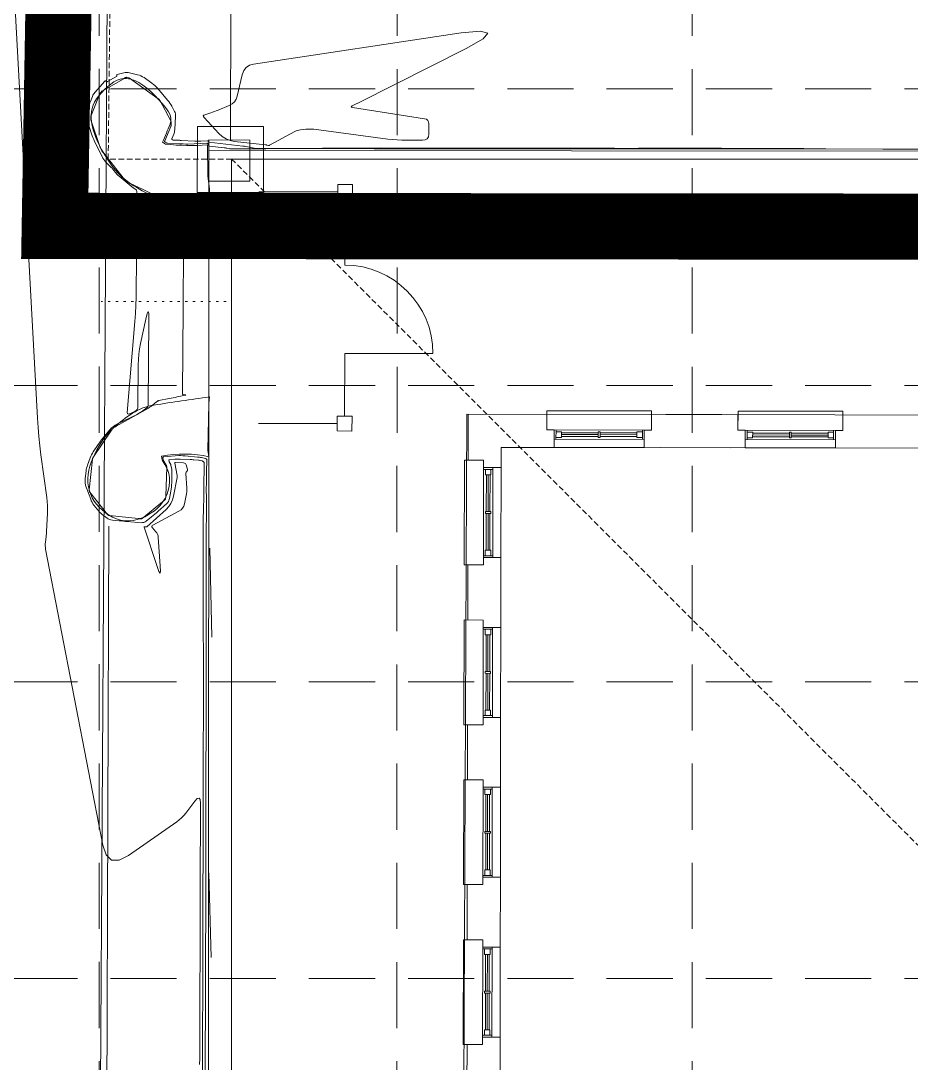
# Model space of a CAD drawing. Extents: x 4841 to 5381, y 4863 to 5725.
# Drawn here: x 4999.96 to 5040.33, y 5558.97 to 5606.24 of the extents above; entities that cross this region are included whole.
import ezdxf

# ---------------------------------------------------------------- set-up
doc = ezdxf.new("R2010")
doc.units = 0
doc.header["$MEASUREMENT"] = 0
for name, pattern in [('DASHED', [0.75, 0.5, -0.25]), ('DOT', [0.25, 0, -0.25]), ('HIDDEN', [0.375, 0.25, -0.125])]:
    doc.linetypes.add(name, pattern=pattern)
for name, color, linetype, lineweight in [('17', 7, 'Continuous', 0), ('2', 7, 'Continuous', 0), ('21', 7, 'Continuous', 0), ('22', 7, 'Continuous', 0), ('27', 7, 'Continuous', 0), ('3', 7, 'Continuous', 0), ('31', 7, 'Continuous', 0), ('EC', 35, 'Continuous', 0)]:
    doc.layers.add(name, color=color, linetype=linetype, lineweight=lineweight)
doc.layers.add('GRID', color=254, linetype='HIDDEN')
doc.layers.add('LIMITS OF DISTURBANCE', color=1, linetype='HIDDEN')

msp = doc.modelspace()

# ---------------------------------------------------------------- linework, layer by layer
at = {"layer": '17', "color": 7, "linetype": 'Continuous', "lineweight": 0}
for p, q in [((5008.447, 5516.219), (5008.489, 5600.36)), ((5008.489, 5600.36), (5145.989, 5600.211))]:
    msp.add_line(p, q, dxfattribs=at)
at = {"layer": '2', "color": 7, "linetype": 'HIDDEN', "lineweight": 0}
for p, q in [((5003.924, 5599.971), (5004.43, 5646.212)), ((5009.518, 5599.971), (5003.924, 5599.971)), ((5009.518, 5516.266), (5009.518, 5599.971)), ((5009.518, 5599.971), (5051.37, 5558.119)), ((5009.518, 5599.971), (5144.982, 5599.971))]:
    msp.add_line(p, q, dxfattribs=at)
at = {"layer": '21', "color": 7, "linetype": 'Continuous', "lineweight": 0}
for p, q in [((5009.465, 5600.833), (5009.504, 5622.618)), ((5007.961, 5598.452), (5007.967, 5601.452)), ((5007.967, 5601.452), (5010.967, 5601.446)), ((5010.967, 5601.446), (5010.961, 5598.446)), ((5008.483, 5598.972), (5008.487, 5600.835)), ((5008.487, 5600.835), (5010.349, 5600.831)), ((5010.349, 5600.831), (5010.346, 5598.969)), ((5010.346, 5598.969), (5008.483, 5598.972)), ((5010.961, 5598.446), (5007.961, 5598.452)), ((5014.328, 5598.482), (5010.759, 5598.488)), ((5014.328, 5598.149), (5014.329, 5598.815)), ((5014.329, 5598.815), (5014.995, 5598.814)), ((5014.995, 5598.814), (5014.994, 5598.147)), ((5014.994, 5598.147), (5014.328, 5598.149)), ((5014.656, 5595.157), (5014.661, 5598.148)), ((5014.643, 5588.302), (5014.648, 5591.157)), ((5014.648, 5591.157), (5018.648, 5591.15)), ((5014.309, 5587.636), (5014.31, 5588.303)), ((5014.31, 5588.303), (5014.977, 5588.301)), ((5014.977, 5588.301), (5014.976, 5587.635)), ((5014.309, 5587.969), (5010.741, 5587.976)), ((5014.976, 5587.635), (5014.309, 5587.636))]:
    msp.add_line(p, q, dxfattribs=at)
msp.add_arc((5014.648, 5591.157), 4, 359.8983, 89.8983, dxfattribs=at)
at = {"layer": '22', "color": 7, "linetype": 'Continuous', "lineweight": 0}
for p, q in [((5023.812, 5588.557), (5023.81, 5587.685)), ((5023.812, 5588.557), (5028.562, 5588.549)), ((5028.562, 5588.549), (5028.56, 5587.676)), ((5032.479, 5588.542), (5032.477, 5587.669)), ((5032.479, 5588.542), (5037.229, 5588.534)), ((5037.229, 5588.534), (5037.227, 5587.661)), ((5020.186, 5588.397), (5019.912, 5528.252)), ((5020.241, 5588.397), (5020.238, 5586.314)), ((5023.812, 5588.391), (5020.241, 5588.397)), ((5023.812, 5588.391), (5023.81, 5587.685)), ((5028.562, 5588.382), (5028.56, 5587.676)), ((5032.478, 5588.375), (5028.562, 5588.382)), ((5031.746, 5588.377), (5029.204, 5588.381)), ((5032.478, 5588.375), (5032.477, 5587.669)), ((5037.228, 5588.367), (5037.227, 5587.661)), ((5041.145, 5588.36), (5037.228, 5588.367)), ((5024.144, 5587.684), (5023.81, 5587.685)), ((5024.144, 5587.684), (5023.81, 5587.685)), ((5024.142, 5586.89), (5024.144, 5587.684)), ((5024.142, 5586.89), (5024.144, 5587.684)), ((5024.144, 5587.684), (5028.227, 5587.677)), ((5024.227, 5587.684), (5024.226, 5587.263)), ((5024.477, 5587.598), (5024.227, 5587.598)), ((5024.227, 5587.598), (5024.477, 5587.598)), ((5024.477, 5587.598), (5024.476, 5587.348)), ((5024.477, 5587.556), (5026.143, 5587.553)), ((5026.144, 5587.595), (5026.143, 5587.345)), ((5026.144, 5587.595), (5026.227, 5587.595)), ((5026.227, 5587.595), (5026.226, 5587.345)), ((5026.227, 5587.553), (5027.893, 5587.55)), ((5027.894, 5587.592), (5027.893, 5587.342)), ((5027.894, 5587.592), (5028.144, 5587.591)), ((5028.144, 5587.677), (5028.143, 5587.256)), ((5028.226, 5586.883), (5028.227, 5587.677)), ((5028.226, 5586.883), (5028.227, 5587.677)), ((5028.227, 5587.677), (5028.56, 5587.676)), ((5028.227, 5587.677), (5028.56, 5587.676)), ((5032.81, 5587.669), (5032.477, 5587.669)), ((5032.81, 5587.669), (5032.477, 5587.669)), ((5032.809, 5586.875), (5032.81, 5587.669)), ((5032.809, 5586.875), (5032.81, 5587.669)), ((5032.81, 5587.669), (5036.894, 5587.661)), ((5032.894, 5587.669), (5032.893, 5587.247)), ((5033.144, 5587.582), (5032.894, 5587.583)), ((5032.894, 5587.583), (5033.144, 5587.582)), ((5033.144, 5587.582), (5033.143, 5587.332)), ((5033.143, 5587.541), (5034.81, 5587.538)), ((5034.81, 5587.579), (5034.894, 5587.579)), ((5034.81, 5587.579), (5034.81, 5587.329)), ((5034.894, 5587.579), (5034.893, 5587.329)), ((5034.893, 5587.538), (5036.56, 5587.535)), ((5036.56, 5587.576), (5036.81, 5587.576)), ((5036.56, 5587.576), (5036.56, 5587.326)), ((5036.81, 5587.662), (5036.81, 5587.24)), ((5036.892, 5586.867), (5036.894, 5587.661)), ((5036.892, 5586.867), (5036.894, 5587.661)), ((5036.894, 5587.661), (5037.227, 5587.661)), ((5036.894, 5587.661), (5037.227, 5587.661)), ((5024.143, 5587.263), (5028.226, 5587.255)), ((5024.476, 5587.348), (5024.226, 5587.348)), ((5024.226, 5587.348), (5024.476, 5587.348)), ((5026.143, 5587.47), (5024.477, 5587.473)), ((5024.477, 5587.389), (5026.143, 5587.387)), ((5026.143, 5587.345), (5026.226, 5587.345)), ((5027.893, 5587.467), (5026.227, 5587.47)), ((5026.227, 5587.386), (5027.893, 5587.383)), ((5027.893, 5587.342), (5028.143, 5587.341)), ((5032.81, 5587.247), (5036.893, 5587.24)), ((5033.143, 5587.332), (5032.893, 5587.333)), ((5032.893, 5587.333), (5033.143, 5587.332)), ((5034.81, 5587.454), (5033.143, 5587.457)), ((5033.143, 5587.374), (5034.81, 5587.371)), ((5034.81, 5587.329), (5034.893, 5587.329)), ((5036.56, 5587.451), (5034.893, 5587.454)), ((5034.893, 5587.371), (5036.56, 5587.368)), ((5036.56, 5587.326), (5036.81, 5587.326)), ((5021.739, 5586.894), (5021.737, 5585.978)), ((5024.142, 5586.89), (5021.739, 5586.894)), ((5028.226, 5586.883), (5024.142, 5586.89)), ((5032.809, 5586.875), (5028.226, 5586.883)), ((5032.16, 5586.876), (5028.952, 5586.882)), ((5036.892, 5586.867), (5032.809, 5586.875)), ((5041.476, 5586.859), (5036.892, 5586.867)), ((5020.071, 5586.314), (5020.063, 5581.564)), ((5020.071, 5586.314), (5020.944, 5586.312)), ((5020.238, 5586.314), (5020.944, 5586.312)), ((5020.943, 5585.979), (5020.944, 5586.312)), ((5020.943, 5585.979), (5020.944, 5586.312)), ((5020.943, 5585.979), (5020.936, 5581.896)), ((5021.737, 5585.978), (5020.943, 5585.979)), ((5021.737, 5585.978), (5020.943, 5585.979)), ((5020.943, 5585.896), (5021.364, 5585.895)), ((5021.028, 5585.646), (5021.029, 5585.896)), ((5021.029, 5585.896), (5021.028, 5585.646)), ((5021.028, 5585.646), (5021.278, 5585.645)), ((5021.07, 5585.646), (5021.067, 5583.979)), ((5021.15, 5583.979), (5021.153, 5585.645)), ((5021.236, 5585.645), (5021.233, 5583.979)), ((5021.278, 5585.645), (5021.279, 5585.895)), ((5021.279, 5585.895), (5021.278, 5585.645)), ((5021.364, 5585.978), (5021.357, 5581.895)), ((5021.73, 5581.894), (5021.737, 5585.978)), ((5021.025, 5583.979), (5021.025, 5583.896)), ((5021.025, 5583.979), (5021.275, 5583.978)), ((5021.025, 5583.896), (5021.275, 5583.895)), ((5021.067, 5583.896), (5021.064, 5582.229)), ((5021.147, 5582.229), (5021.15, 5583.895)), ((5021.233, 5583.895), (5021.23, 5582.229)), ((5021.275, 5583.978), (5021.275, 5583.895)), ((5020.936, 5581.896), (5020.935, 5581.562)), ((5020.936, 5581.896), (5020.935, 5581.562)), ((5020.936, 5581.979), (5021.357, 5581.978)), ((5021.73, 5581.894), (5020.936, 5581.896)), ((5021.73, 5581.894), (5020.936, 5581.896)), ((5021.022, 5582.229), (5021.022, 5581.979)), ((5021.022, 5582.229), (5021.272, 5582.228)), ((5021.272, 5582.228), (5021.272, 5581.978)), ((5021.73, 5581.894), (5021.724, 5578.728)), ((5020.063, 5581.564), (5020.935, 5581.562)), ((5020.229, 5581.564), (5020.225, 5579.064)), ((5020.229, 5581.564), (5020.935, 5581.562)), ((5020.058, 5579.064), (5020.05, 5574.314)), ((5020.058, 5579.064), (5020.931, 5579.062)), ((5020.225, 5579.064), (5020.931, 5579.062)), ((5020.93, 5578.729), (5020.931, 5579.062)), ((5020.93, 5578.729), (5020.931, 5579.062)), ((5020.93, 5578.729), (5020.923, 5574.646)), ((5021.724, 5578.728), (5020.93, 5578.729)), ((5021.724, 5578.728), (5020.93, 5578.729)), ((5020.93, 5578.646), (5021.351, 5578.645)), ((5021.015, 5578.396), (5021.016, 5578.646)), ((5021.016, 5578.646), (5021.015, 5578.396)), ((5021.265, 5578.395), (5021.266, 5578.645)), ((5021.266, 5578.645), (5021.265, 5578.395)), ((5021.352, 5578.728), (5021.344, 5574.645)), ((5021.717, 5574.644), (5021.724, 5578.728)), ((5021.015, 5578.396), (5021.265, 5578.395)), ((5021.057, 5578.396), (5021.054, 5576.729)), ((5021.137, 5576.729), (5021.14, 5578.395)), ((5021.224, 5578.395), (5021.221, 5576.729)), ((5021.012, 5576.729), (5021.012, 5576.646)), ((5021.012, 5576.729), (5021.262, 5576.728)), ((5021.262, 5576.728), (5021.262, 5576.645)), ((5021.012, 5576.646), (5021.262, 5576.645)), ((5021.054, 5576.646), (5021.051, 5574.979)), ((5021.134, 5574.979), (5021.137, 5576.645)), ((5021.22, 5576.645), (5021.218, 5574.979)), ((5021.009, 5574.979), (5021.009, 5574.729)), ((5021.009, 5574.979), (5021.259, 5574.978)), ((5021.259, 5574.978), (5021.259, 5574.728)), ((5020.05, 5574.314), (5020.922, 5574.312)), ((5020.216, 5574.314), (5020.212, 5571.814)), ((5020.216, 5574.314), (5020.922, 5574.312)), ((5020.923, 5574.646), (5020.922, 5574.312)), ((5020.923, 5574.646), (5020.922, 5574.312)), ((5020.923, 5574.729), (5021.344, 5574.728)), ((5021.717, 5574.644), (5020.923, 5574.646)), ((5021.717, 5574.644), (5020.923, 5574.646)), ((5021.717, 5574.644), (5021.711, 5571.478)), ((5020.045, 5571.814), (5020.037, 5567.064)), ((5020.045, 5571.814), (5020.918, 5571.812)), ((5020.212, 5571.814), (5020.918, 5571.812)), ((5020.917, 5571.479), (5020.91, 5567.396)), ((5020.917, 5571.479), (5020.918, 5571.812)), ((5020.917, 5571.479), (5020.918, 5571.812)), ((5021.711, 5571.478), (5020.917, 5571.479)), ((5021.711, 5571.478), (5020.917, 5571.479)), ((5021.339, 5571.478), (5021.331, 5567.395)), ((5021.704, 5567.394), (5021.711, 5571.478)), ((5020.917, 5571.396), (5021.338, 5571.395)), ((5021.002, 5571.146), (5021.003, 5571.396)), ((5021.003, 5571.396), (5021.002, 5571.146)), ((5021.002, 5571.146), (5021.252, 5571.145)), ((5021.044, 5571.146), (5021.041, 5569.479)), ((5021.124, 5569.479), (5021.127, 5571.145)), ((5021.211, 5571.145), (5021.208, 5569.479)), ((5021.252, 5571.145), (5021.253, 5571.395)), ((5021.253, 5571.395), (5021.252, 5571.145)), ((5020.999, 5569.479), (5020.999, 5569.396)), ((5020.999, 5569.479), (5021.249, 5569.478)), ((5020.999, 5569.396), (5021.249, 5569.395)), ((5021.041, 5569.396), (5021.038, 5567.729)), ((5021.121, 5567.729), (5021.124, 5569.395)), ((5021.208, 5569.395), (5021.205, 5567.729)), ((5021.249, 5569.478), (5021.249, 5569.395)), ((5020.996, 5567.729), (5020.996, 5567.479)), ((5020.996, 5567.729), (5021.246, 5567.728)), ((5021.246, 5567.728), (5021.246, 5567.478)), ((5020.91, 5567.396), (5020.909, 5567.062)), ((5020.91, 5567.396), (5020.909, 5567.062)), ((5020.91, 5567.479), (5021.332, 5567.478)), ((5021.704, 5567.394), (5020.91, 5567.396)), ((5021.704, 5567.394), (5020.91, 5567.396)), ((5021.704, 5567.394), (5021.698, 5564.228)), ((5020.037, 5567.064), (5020.909, 5567.062)), ((5020.203, 5567.064), (5020.199, 5564.564)), ((5020.203, 5567.064), (5020.909, 5567.062)), ((5020.032, 5564.564), (5020.024, 5559.814)), ((5020.032, 5564.564), (5020.905, 5564.562)), ((5020.199, 5564.564), (5020.905, 5564.562)), ((5020.904, 5564.229), (5020.905, 5564.562)), ((5020.904, 5564.229), (5020.905, 5564.562)), ((5020.904, 5564.229), (5020.897, 5560.146)), ((5021.698, 5564.228), (5020.904, 5564.229)), ((5021.698, 5564.228), (5020.904, 5564.229)), ((5020.904, 5564.146), (5021.326, 5564.145)), ((5020.99, 5563.896), (5020.99, 5564.146)), ((5020.99, 5564.146), (5020.99, 5563.896)), ((5020.99, 5563.896), (5021.24, 5563.895)), ((5021.031, 5563.896), (5021.028, 5562.229)), ((5021.112, 5562.229), (5021.115, 5563.895)), ((5021.198, 5563.895), (5021.195, 5562.229)), ((5021.24, 5563.895), (5021.24, 5564.145)), ((5021.24, 5564.145), (5021.24, 5563.895)), ((5021.326, 5564.228), (5021.319, 5560.145)), ((5021.691, 5560.144), (5021.698, 5564.228)), ((5020.987, 5562.229), (5020.986, 5562.146)), ((5020.986, 5562.146), (5021.236, 5562.145)), ((5020.987, 5562.229), (5021.237, 5562.229)), ((5021.028, 5562.146), (5021.025, 5560.479)), ((5021.108, 5560.479), (5021.111, 5562.145)), ((5021.195, 5562.145), (5021.192, 5560.479)), ((5021.237, 5562.229), (5021.236, 5562.145)), ((5020.897, 5560.229), (5021.319, 5560.228)), ((5020.897, 5560.146), (5020.897, 5559.812)), ((5021.691, 5560.144), (5020.897, 5560.146)), ((5021.691, 5560.144), (5020.897, 5560.146)), ((5020.897, 5560.146), (5020.897, 5559.812)), ((5020.983, 5560.479), (5020.983, 5560.229)), ((5020.983, 5560.479), (5021.233, 5560.479)), ((5021.233, 5560.479), (5021.233, 5560.229)), ((5021.691, 5560.144), (5021.685, 5556.603)), ((5020.024, 5559.814), (5020.897, 5559.812)), ((5020.191, 5559.814), (5020.185, 5556.939)), ((5020.191, 5559.814), (5020.897, 5559.812))]:
    msp.add_line(p, q, dxfattribs=at)
msp.add_lwpolyline([(5145.288, 5588.172), (5145.283, 5588.175), (5020.186, 5588.397)], dxfattribs=at)
at = {"layer": '27', "color": 7, "linetype": 'Continuous', "lineweight": 0}
for points in [[(5006.52, 5600.65), (5006.386, 5600.729)], [(5008.444, 5599.193), (5008.42, 5600.613)], [(5014.32, 5600.469), (5016.251, 5600.471)], [(5027.978, 5600.472), (5031.726, 5600.462)], [(5008.513, 5597.915), (5008.515, 5598.619), (5008.444, 5599.193)], [(5008.478, 5588.887), (5008.51, 5589.182)], [(5008.487, 5586.47), (5008.435, 5586.761), (5008.478, 5588.887)], [(5006.367, 5586.313), (5006.332, 5586.496)], [(5003.956, 5583.324), (5003.858, 5557.129), (5003.665, 5522.69), (5003.625, 5518.597)], [(5008.527, 5582.323), (5008.627, 5578.285)], [(5008.48, 5567.593), (5008.598, 5563.754)]]:
    msp.add_lwpolyline(points, dxfattribs=at)
for centre, major_axis, ratio, start_param, end_param in [((5006.204, 5604.966), (6.66, -1.559), 0.614933, 4.902352, 5.190985), ((5006.626, 5582.189), (4.733, 2.078), 0.819256, 0.846495, 1.284001)]:
    msp.add_ellipse(centre, major_axis=major_axis, ratio=ratio, start_param=start_param, end_param=end_param, dxfattribs=at)
for points, knots in [([(5006.386, 5600.729), (5006.501, 5601.003), (5006.617, 5601.278), (5006.732, 5601.552), (5006.889, 5601.926), (5006.551, 5602.291), (5006.219, 5602.657), (5005.739, 5603.187), (5005.249, 5603.586), (5004.75, 5603.63), (5004.379, 5603.663), (5003.983, 5603.376), (5003.614, 5602.976), (5003.267, 5602.6), (5003.125, 5602.223), (5003.146, 5601.836), (5003.171, 5601.363), (5003.359, 5600.879), (5003.625, 5600.407), (5003.939, 5599.851), (5004.222, 5599.397), (5004.727, 5599.012), (5005.367, 5598.524), (5006.04, 5598.18), (5006.786, 5598.1), (5007.362, 5598.038), (5007.937, 5597.977), (5008.513, 5597.915)], [0, 0, 0, 0, 0.065214, 0.065214, 0.065214, 0.154205, 0.154205, 0.154205, 0.282914, 0.282914, 0.282914, 0.378663, 0.378663, 0.378663, 0.46868, 0.46868, 0.46868, 0.578772, 0.578772, 0.578772, 0.708631, 0.708631, 0.708631, 0.873127, 0.873127, 0.873127, 1, 1, 1, 1]), ([(5008.51, 5589.182), (5007.671, 5589.059), (5006.833, 5588.937), (5005.994, 5588.814), (5005.297, 5588.712), (5004.724, 5588.279), (5004.157, 5587.772), (5003.713, 5587.375), (5003.465, 5586.914), (5003.23, 5586.401), (5003.018, 5585.939), (5002.922, 5585.393), (5003.068, 5584.92), (5003.205, 5584.477), (5003.518, 5584.123), (5003.941, 5583.83), (5004.391, 5583.519), (5004.963, 5583.491), (5005.419, 5583.678), (5005.845, 5583.853), (5006.234, 5584.126), (5006.49, 5584.561), (5006.766, 5585.03), (5006.781, 5585.631), (5006.522, 5586.058), (5006.47, 5586.143), (5006.419, 5586.228), (5006.367, 5586.313)], [0, 0, 0, 0, 0.183386, 0.183386, 0.183386, 0.335701, 0.335701, 0.335701, 0.45506, 0.45506, 0.45506, 0.562507, 0.562507, 0.562507, 0.663224, 0.663224, 0.663224, 0.770381, 0.770381, 0.770381, 0.870489, 0.870489, 0.870489, 0.978478, 0.978478, 0.978478, 1, 1, 1, 1])]:
    msp.add_open_spline(points, degree=3, knots=knots, dxfattribs=at)
at = {"layer": '3', "color": 7, "linetype": 'Continuous', "lineweight": 0}
msp.add_line((5000.127, 4999.942), (5004.207, 5661.986), dxfattribs=at)
at = {"layer": '31', "color": 7, "linetype": 'DOT', "lineweight": 0}
msp.add_lwpolyline([(5009.267, 5593.512), (5003.596, 5593.516)], dxfattribs=at)
at = {"layer": 'EC', "color": 35, "linetype": 'Continuous', "lineweight": 0}
for p, q in [((5009.518, 5516.266), (5009.518, 5599.971)), ((5009.518, 5599.971), (5144.982, 5599.971))]:
    msp.add_line(p, q, dxfattribs=at)
for points in [[(5008.057, 5558.907), (5008.067, 5558.996), (5008.071, 5559.086), (5008.073, 5559.383), (5008.073, 5559.446), (5008.074, 5559.51), (5008.074, 5559.573), (5008.074, 5559.637), (5008.093, 5566.531), (5008.093, 5566.562), (5008.093, 5566.593), (5008.093, 5566.624), (5008.093, 5566.655), (5008.093, 5566.755), (5008.093, 5566.777), (5008.093, 5566.798), (5008.093, 5566.82), (5008.093, 5566.842), (5008.103, 5570.757), (5008.088, 5570.918), (5008.041, 5570.986), (5007.962, 5570.961), (5007.852, 5570.842), (5007.441, 5570.303), (5007.35, 5570.192), (5007.25, 5570.089), (5007.142, 5569.994), (5007.027, 5569.907), (5004.837, 5568.387), (5004.412, 5568.173), (5004.078, 5568.179), (5003.834, 5568.408), (5003.681, 5568.858), (5001.084, 5582.275), (5001.072, 5582.354), (5001.066, 5582.433), (5001.067, 5582.512), (5001.074, 5582.592), (5001.109, 5582.852), (5001.116, 5582.908), (5001.121, 5582.964), (5001.126, 5583.02), (5001.129, 5583.076), (5001.165, 5583.906), (5001.169, 5584.084), (5001.165, 5584.261), (5001.153, 5584.438), (5001.133, 5584.615), (5000.872, 5586.55), (5000.82, 5586.965), (5000.776, 5587.38), (5000.741, 5587.797), (5000.714, 5588.214), (4998.325, 5631.752)], [(5009.997, 5603.794), (5009.771, 5602.823), (5009.722, 5602.682), (5009.646, 5602.565), (5009.543, 5602.471), (5009.412, 5602.4), (5008.902, 5602.19), (5008.82, 5602.158), (5008.738, 5602.127), (5008.656, 5602.097), (5008.573, 5602.069), (5008.3, 5601.981), (5008.253, 5601.959), (5008.233, 5601.93), (5008.237, 5601.895), (5008.266, 5601.853), (5008.941, 5601.127), (5009.095, 5600.987), (5009.264, 5600.881), (5009.45, 5600.808), (5009.653, 5600.769), (5011.057, 5600.613), (5011.075, 5600.611), (5011.093, 5600.608), (5011.11, 5600.605), (5011.128, 5600.602), (5011.185, 5600.589), (5011.197, 5600.587), (5011.208, 5600.588), (5011.22, 5600.591), (5011.231, 5600.595), (5012.386, 5601.218), (5012.446, 5601.247), (5012.508, 5601.269), (5012.572, 5601.285), (5012.638, 5601.295), (5012.877, 5601.318), (5012.914, 5601.321), (5012.951, 5601.323), (5012.989, 5601.325), (5013.026, 5601.325), (5013.148, 5601.325), (5013.175, 5601.324), (5013.201, 5601.323), (5013.227, 5601.321), (5013.253, 5601.318), (5016.603, 5600.877), (5016.815, 5600.852), (5017.028, 5600.835), (5017.242, 5600.824), (5017.456, 5600.821), (5018.171, 5600.82), (5018.296, 5600.838), (5018.385, 5600.891), (5018.438, 5600.98), (5018.456, 5601.104), (5018.458, 5601.568), (5018.445, 5601.657), (5018.409, 5601.725), (5018.347, 5601.772), (5018.262, 5601.798), (5014.993, 5602.314), (5014.953, 5602.324), (5014.938, 5602.338), (5014.948, 5602.356), (5014.983, 5602.377), (5015.139, 5602.454), (5015.172, 5602.47), (5015.205, 5602.487), (5015.238, 5602.503), (5015.271, 5602.52), (5020.15, 5604.981), (5020.92, 5605.42), (5021.139, 5605.684), (5020.808, 5605.773), (5019.925, 5605.687), (5010.517, 5604.274), (5010.326, 5604.221), (5010.175, 5604.123), (5010.066, 5603.981), (5009.997, 5603.794)], [(5008.198, 5558.375), (5008.205, 5561.027), (5008.207, 5561.595), (5008.208, 5562.164), (5008.209, 5562.732), (5008.211, 5563.3), (5008.217, 5566.076), (5008.219, 5566.671), (5008.22, 5567.266), (5008.222, 5567.861), (5008.223, 5568.456), (5008.23, 5571.367), (5008.231, 5571.836), (5008.232, 5572.305), (5008.234, 5572.774), (5008.234, 5573.242), (5008.238, 5574.774), (5008.239, 5575.102), (5008.239, 5575.43), (5008.239, 5575.758), (5008.238, 5576.087), (5008.228, 5579.991), (5008.228, 5580.099), (5008.228, 5580.207), (5008.228, 5580.315), (5008.228, 5580.423), (5008.229, 5580.776), (5008.229, 5580.852), (5008.229, 5580.928), (5008.229, 5581.003), (5008.23, 5581.079), (5008.231, 5581.693), (5008.231, 5581.825), (5008.231, 5581.956), (5008.232, 5582.088), (5008.232, 5582.22), (5008.234, 5583.016), (5008.234, 5583.059), (5008.234, 5583.102), (5008.234, 5583.145), (5008.233, 5583.188), (5008.232, 5583.328), (5008.232, 5583.358), (5008.232, 5583.388), (5008.232, 5583.418), (5008.233, 5583.448), (5008.248, 5584.279), (5008.251, 5584.457), (5008.254, 5584.635), (5008.257, 5584.813), (5008.26, 5584.991), (5008.28, 5586.173), (5008.279, 5586.19), (5008.274, 5586.204), (5008.266, 5586.217), (5008.254, 5586.228), (5008.211, 5586.261), (5008.201, 5586.268), (5008.191, 5586.273), (5008.18, 5586.278), (5008.169, 5586.281), (5008.089, 5586.299), (5008.072, 5586.303), (5008.054, 5586.306), (5008.037, 5586.308), (5008.02, 5586.31), (5007.811, 5586.33), (5007.766, 5586.334), (5007.721, 5586.337), (5007.676, 5586.34), (5007.632, 5586.342), (5007.191, 5586.356), (5007.13, 5586.358), (5007.07, 5586.357), (5007.01, 5586.355), (5006.949, 5586.352), (5006.694, 5586.334), (5006.683, 5586.332), (5006.676, 5586.326), (5006.672, 5586.318), (5006.673, 5586.307), (5006.68, 5586.265), (5006.682, 5586.256), (5006.685, 5586.247), (5006.689, 5586.239), (5006.693, 5586.231), (5006.738, 5586.158), (5006.746, 5586.142), (5006.753, 5586.126), (5006.759, 5586.109), (5006.763, 5586.091), (5006.8, 5585.892), (5006.807, 5585.849), (5006.811, 5585.806), (5006.814, 5585.763), (5006.814, 5585.72), (5006.803, 5585.283), (5006.798, 5585.19), (5006.79, 5585.097), (5006.779, 5585.004), (5006.763, 5584.912), (5006.698, 5584.575), (5006.679, 5584.506), (5006.65, 5584.443), (5006.61, 5584.385), (5006.561, 5584.333), (5006.182, 5583.994), (5006.111, 5583.931), (5006.039, 5583.869), (5005.966, 5583.807), (5005.893, 5583.747), (5005.651, 5583.551), (5005.597, 5583.515), (5005.54, 5583.491), (5005.479, 5583.479), (5005.414, 5583.478), (5004.799, 5583.528), (5004.704, 5583.536), (5004.609, 5583.545), (5004.515, 5583.554), (5004.421, 5583.564), (5004.112, 5583.596), (5004.047, 5583.607), (5003.986, 5583.626), (5003.928, 5583.653), (5003.872, 5583.688), (5003.656, 5583.845), (5003.611, 5583.88), (5003.569, 5583.918), (5003.53, 5583.959), (5003.493, 5584.002), (5003.274, 5584.278), (5003.229, 5584.339), (5003.19, 5584.403), (5003.157, 5584.469), (5003.128, 5584.539), (5002.929, 5585.089), (5002.9, 5585.186), (5002.883, 5585.284), (5002.877, 5585.383), (5002.882, 5585.484), (5002.919, 5585.815), (5002.929, 5585.886), (5002.943, 5585.955), (5002.962, 5586.024), (5002.985, 5586.091), (5003.109, 5586.422), (5003.138, 5586.492), (5003.17, 5586.56), (5003.207, 5586.626), (5003.247, 5586.69), (5003.472, 5587.026), (5003.521, 5587.098), (5003.573, 5587.168), (5003.625, 5587.237), (5003.68, 5587.304), (5004.003, 5587.694), (5004.077, 5587.773), (5004.157, 5587.843), (5004.244, 5587.903), (5004.338, 5587.954), (5004.986, 5588.262), (5005.04, 5588.289), (5005.094, 5588.316), (5005.147, 5588.345), (5005.2, 5588.374), (5005.372, 5588.472), (5005.408, 5588.493), (5005.443, 5588.516), (5005.478, 5588.54), (5005.512, 5588.566), (5005.671, 5588.691), (5005.701, 5588.721), (5005.722, 5588.754), (5005.736, 5588.791), (5005.74, 5588.833), (5005.767, 5592.697), (5005.76, 5592.959), (5005.734, 5593.049), (5005.69, 5592.967), (5005.626, 5592.713), (5005.388, 5591.602), (5005.343, 5591.363), (5005.311, 5591.123), (5005.291, 5590.882), (5005.283, 5590.639), (5005.273, 5588.755), (5005.263, 5588.68), (5005.235, 5588.616), (5005.189, 5588.565), (5005.124, 5588.525), (5004.882, 5588.415), (5004.837, 5588.401), (5004.807, 5588.408), (5004.79, 5588.434), (5004.788, 5588.481), (5005.128, 5592.595), (5005.154, 5592.962), (5005.174, 5593.33), (5005.186, 5593.698), (5005.192, 5594.067), (5005.198, 5595.271), (5005.199, 5595.53), (5005.2, 5595.788), (5005.202, 5596.046), (5005.203, 5596.304), (5005.213, 5598.514), (5005.211, 5598.536), (5005.204, 5598.556), (5005.191, 5598.573), (5005.173, 5598.587), (5005.107, 5598.629), (5005.093, 5598.639), (5005.08, 5598.648), (5005.066, 5598.658), (5005.053, 5598.669), (5004.412, 5599.193), (5004.373, 5599.226), (5004.337, 5599.261), (5004.302, 5599.299), (5004.269, 5599.338), (5004.166, 5599.47), (5004.144, 5599.498), (5004.12, 5599.526), (5004.097, 5599.552), (5004.072, 5599.578), (5003.819, 5599.833), (5003.767, 5599.89), (5003.72, 5599.95), (5003.679, 5600.014), (5003.642, 5600.081), (5003.308, 5600.77), (5003.269, 5600.855), (5003.232, 5600.941), (5003.198, 5601.027), (5003.167, 5601.115), (5003.071, 5601.405), (5003.053, 5601.468), (5003.041, 5601.531), (5003.035, 5601.595), (5003.034, 5601.66), (5003.055, 5602.295), (5003.061, 5602.369), (5003.073, 5602.443), (5003.092, 5602.514), (5003.117, 5602.585), (5003.211, 5602.812), (5003.232, 5602.86), (5003.258, 5602.905), (5003.287, 5602.949), (5003.32, 5602.989), (5003.774, 5603.503), (5003.783, 5603.512), (5003.794, 5603.515), (5003.804, 5603.514), (5003.815, 5603.508), (5003.853, 5603.482), (5003.861, 5603.477), (5003.869, 5603.476), (5003.877, 5603.477), (5003.886, 5603.48), (5004.297, 5603.72), (5004.305, 5603.727), (5004.311, 5603.734), (5004.315, 5603.743), (5004.316, 5603.754), (5004.316, 5603.791), (5004.318, 5603.798), (5004.32, 5603.804), (5004.325, 5603.808), (5004.332, 5603.811), (5004.634, 5603.884), (5004.698, 5603.896), (5004.763, 5603.9), (5004.828, 5603.896), (5004.892, 5603.884), (5005.258, 5603.794), (5005.335, 5603.771), (5005.409, 5603.742), (5005.48, 5603.705), (5005.547, 5603.662), (5005.898, 5603.413), (5005.971, 5603.358), (5006.041, 5603.298), (5006.106, 5603.234), (5006.168, 5603.166), (5006.615, 5602.641), (5006.667, 5602.577), (5006.716, 5602.509), (5006.761, 5602.44), (5006.802, 5602.368), (5006.931, 5602.128), (5006.955, 5602.075), (5006.971, 5602.021), (5006.979, 5601.966), (5006.979, 5601.908), (5006.941, 5601.301), (5006.935, 5601.248), (5006.925, 5601.196), (5006.91, 5601.145), (5006.892, 5601.095), (5006.801, 5600.881), (5006.799, 5600.873), (5006.8, 5600.866), (5006.803, 5600.86), (5006.81, 5600.855), (5006.837, 5600.839), (5006.842, 5600.836), (5006.848, 5600.834), (5006.855, 5600.833), (5006.861, 5600.832), (5007.062, 5600.823), (5007.106, 5600.821), (5007.149, 5600.819), (5007.192, 5600.816), (5007.235, 5600.814), (5007.847, 5600.779), (5007.917, 5600.776), (5007.986, 5600.775), (5008.056, 5600.775), (5008.125, 5600.778), (5008.429, 5600.793), (5008.439, 5600.792), (5008.447, 5600.789), (5008.453, 5600.783), (5008.458, 5600.775), (5008.471, 5600.744), (5008.474, 5600.738), (5008.478, 5600.734), (5008.484, 5600.731), (5008.49, 5600.729), (5010.027, 5600.559), (5010.097, 5600.55), (5010.168, 5600.539), (5010.238, 5600.527), (5010.308, 5600.512), (5010.536, 5600.462), (5010.585, 5600.452), (5010.634, 5600.446), (5010.684, 5600.441), (5010.734, 5600.441), (5013.632, 5600.456), (5014.253, 5600.459), (5014.874, 5600.461), (5015.495, 5600.462), (5016.116, 5600.463), (5023.545, 5600.463), (5023.963, 5600.463), (5024.381, 5600.463), (5024.8, 5600.462), (5025.218, 5600.461), (5026.583, 5600.456), (5026.876, 5600.456), (5027.169, 5600.455), (5027.461, 5600.454), (5027.754, 5600.454), (5032.442, 5600.449), (5033.447, 5600.447), (5034.452, 5600.445), (5035.457, 5600.442), (5036.461, 5600.439), (5036.461, 5600.439), (5045.723, 5600.402)], [(5008.325, 5558.245), (5008.346, 5567.048), (5008.346, 5567.391), (5008.347, 5567.733), (5008.348, 5568.076), (5008.349, 5568.419), (5008.351, 5569.538), (5008.352, 5569.778), (5008.352, 5570.017), (5008.353, 5570.257), (5008.354, 5570.497), (5008.366, 5575.718), (5008.366, 5576.045), (5008.367, 5576.372), (5008.366, 5576.698), (5008.366, 5577.025), (5008.363, 5578.106), (5008.363, 5578.328), (5008.362, 5578.549), (5008.363, 5578.77), (5008.363, 5578.991), (5008.365, 5579.714), (5008.365, 5579.869), (5008.365, 5580.024), (5008.365, 5580.178), (5008.366, 5580.333), (5008.369, 5581.59), (5008.369, 5581.859), (5008.37, 5582.128), (5008.371, 5582.398), (5008.371, 5582.667), (5008.375, 5584.296), (5008.375, 5584.384), (5008.375, 5584.472), (5008.374, 5584.56), (5008.374, 5584.648), (5008.371, 5584.935), (5008.371, 5584.996), (5008.371, 5585.057), (5008.371, 5585.119), (5008.372, 5585.181), (5008.378, 5585.495), (5008.379, 5585.562), (5008.38, 5585.629), (5008.381, 5585.696), (5008.383, 5585.764), (5008.392, 5586.334), (5008.392, 5586.342), (5008.39, 5586.348), (5008.386, 5586.354), (5008.38, 5586.359), (5008.36, 5586.374), (5008.356, 5586.377), (5008.351, 5586.38), (5008.346, 5586.382), (5008.341, 5586.383), (5008.146, 5586.428), (5008.104, 5586.437), (5008.061, 5586.445), (5008.019, 5586.45), (5007.977, 5586.455), (5007.415, 5586.508), (5007.386, 5586.511), (5007.358, 5586.513), (5007.329, 5586.515), (5007.301, 5586.516), (5007.208, 5586.519), (5007.188, 5586.519), (5007.168, 5586.519), (5007.148, 5586.519), (5007.128, 5586.517), (5006.444, 5586.47), (5006.422, 5586.465), (5006.408, 5586.455), (5006.401, 5586.439), (5006.402, 5586.417), (5006.417, 5586.336), (5006.421, 5586.319), (5006.427, 5586.302), (5006.434, 5586.286), (5006.442, 5586.271), (5006.555, 5586.085), (5006.559, 5586.078), (5006.562, 5586.07), (5006.565, 5586.062), (5006.567, 5586.053), (5006.572, 5586.025), (5006.573, 5586.019), (5006.574, 5586.013), (5006.574, 5586.007), (5006.574, 5586.001), (5006.542, 5584.683), (5006.541, 5584.666), (5006.539, 5584.65), (5006.537, 5584.633), (5006.535, 5584.617), (5006.524, 5584.562), (5006.521, 5584.551), (5006.517, 5584.541), (5006.51, 5584.532), (5006.502, 5584.524), (5006.442, 5584.47), (5006.428, 5584.458), (5006.415, 5584.447), (5006.402, 5584.435), (5006.389, 5584.424), (5005.463, 5583.674), (5005.449, 5583.664), (5005.433, 5583.658), (5005.417, 5583.654), (5005.4, 5583.654), (5005.341, 5583.659), (5005.328, 5583.66), (5005.316, 5583.661), (5005.303, 5583.662), (5005.291, 5583.664), (5003.962, 5583.804), (5003.954, 5583.805), (5003.946, 5583.808), (5003.939, 5583.811), (5003.932, 5583.816), (5003.909, 5583.832), (5003.904, 5583.836), (5003.9, 5583.84), (5003.896, 5583.844), (5003.892, 5583.848), (5003.093, 5584.855), (5003.086, 5584.865), (5003.079, 5584.876), (5003.074, 5584.886), (5003.069, 5584.898), (5003.056, 5584.935), (5003.053, 5584.943), (5003.052, 5584.952), (5003.051, 5584.96), (5003.052, 5584.968), (5003.205, 5586.351), (5003.206, 5586.359), (5003.208, 5586.366), (5003.21, 5586.373), (5003.212, 5586.381), (5003.221, 5586.404), (5003.223, 5586.409), (5003.225, 5586.414), (5003.228, 5586.418), (5003.231, 5586.423), (5004.072, 5587.677), (5004.081, 5587.69), (5004.09, 5587.702), (5004.099, 5587.715), (5004.109, 5587.727), (5004.142, 5587.766), (5004.149, 5587.774), (5004.157, 5587.78), (5004.166, 5587.787), (5004.175, 5587.792), (5004.238, 5587.822), (5004.251, 5587.828), (5004.265, 5587.835), (5004.278, 5587.842), (5004.291, 5587.849), (5005.749, 5588.678), (5005.787, 5588.701), (5005.824, 5588.725), (5005.861, 5588.75), (5005.896, 5588.777), (5006.021, 5588.876), (5006.04, 5588.891), (5006.059, 5588.906), (5006.078, 5588.921), (5006.096, 5588.937), (5006.157, 5588.987), (5006.17, 5588.997), (5006.184, 5589.004), (5006.199, 5589.011), (5006.215, 5589.015), (5006.685, 5589.104), (5006.776, 5589.122), (5006.868, 5589.141), (5006.959, 5589.16), (5007.05, 5589.18), (5007.42, 5589.264), (5007.441, 5589.27), (5007.447, 5589.275), (5007.44, 5589.278), (5007.419, 5589.281), (5007.327, 5589.287), (5007.31, 5589.291), (5007.298, 5589.299), (5007.29, 5589.312), (5007.288, 5589.329), (5007.317, 5593.228), (5007.321, 5593.764), (5007.327, 5594.299), (5007.334, 5594.835), (5007.342, 5595.37), (5007.38, 5597.802), (5007.377, 5597.833), (5007.365, 5597.857), (5007.345, 5597.876), (5007.318, 5597.89), (5007.214, 5597.924), (5007.191, 5597.931), (5007.169, 5597.937), (5007.146, 5597.943), (5007.124, 5597.949), (5006.463, 5598.093), (5006.454, 5598.096), (5006.451, 5598.098), (5006.454, 5598.099), (5006.464, 5598.1), (5006.505, 5598.103), (5006.512, 5598.104), (5006.515, 5598.106), (5006.513, 5598.109), (5006.507, 5598.112), (5005.22, 5598.72), (5005.18, 5598.739), (5005.14, 5598.758), (5005.1, 5598.776), (5005.061, 5598.796), (5004.899, 5598.875), (5004.887, 5598.881), (5004.876, 5598.887), (5004.865, 5598.893), (5004.855, 5598.9), (5004.82, 5598.922), (5004.812, 5598.926), (5004.805, 5598.932), (5004.798, 5598.937), (5004.791, 5598.942), (5004.685, 5599.029), (5004.663, 5599.048), (5004.642, 5599.069), (5004.622, 5599.09), (5004.603, 5599.113), (5003.725, 5600.239), (5003.716, 5600.251), (5003.706, 5600.262), (5003.697, 5600.272), (5003.686, 5600.283), (5003.653, 5600.316), (5003.646, 5600.324), (5003.64, 5600.332), (5003.635, 5600.34), (5003.63, 5600.349), (5003.581, 5600.451), (5003.57, 5600.473), (5003.561, 5600.495), (5003.552, 5600.517), (5003.544, 5600.541), (5003.142, 5601.754), (5003.136, 5601.773), (5003.133, 5601.792), (5003.131, 5601.812), (5003.131, 5601.831), (5003.133, 5601.896), (5003.134, 5601.91), (5003.136, 5601.924), (5003.139, 5601.937), (5003.144, 5601.95), (5003.546, 5602.932), (5003.553, 5602.949), (5003.562, 5602.965), (5003.573, 5602.98), (5003.584, 5602.993), (5003.638, 5603.055), (5003.639, 5603.056), (5003.641, 5603.056), (5003.642, 5603.056), (5003.644, 5603.055), (5003.65, 5603.051), (5003.651, 5603.051), (5003.652, 5603.05), (5003.653, 5603.051), (5003.655, 5603.051), (5004.673, 5603.645), (5004.675, 5603.646), (5004.676, 5603.648), (5004.676, 5603.649), (5004.676, 5603.651), (5004.676, 5603.657), (5004.677, 5603.658), (5004.677, 5603.66), (5004.678, 5603.66), (5004.679, 5603.661), (5004.73, 5603.673), (5004.741, 5603.675), (5004.752, 5603.676), (5004.763, 5603.675), (5004.774, 5603.673), (5004.836, 5603.658), (5004.849, 5603.654), (5004.862, 5603.649), (5004.874, 5603.643), (5004.885, 5603.635), (5006.193, 5602.707), (5006.201, 5602.701), (5006.208, 5602.695), (5006.215, 5602.689), (5006.221, 5602.682), (5006.241, 5602.658), (5006.245, 5602.653), (5006.249, 5602.648), (5006.252, 5602.642), (5006.256, 5602.637), (5006.761, 5601.698), (5006.771, 5601.674), (5006.779, 5601.65), (5006.782, 5601.625), (5006.782, 5601.599), (5006.777, 5601.513), (5006.775, 5601.495), (5006.771, 5601.477), (5006.767, 5601.46), (5006.76, 5601.443), (5006.485, 5600.794), (5006.48, 5600.776), (5006.481, 5600.761), (5006.49, 5600.747), (5006.504, 5600.736), (5006.562, 5600.702), (5006.575, 5600.695), (5006.588, 5600.69), (5006.601, 5600.687), (5006.615, 5600.686), (5007.172, 5600.66), (5007.208, 5600.659), (5007.244, 5600.657), (5007.28, 5600.655), (5007.317, 5600.653), (5007.435, 5600.646), (5007.461, 5600.645), (5007.486, 5600.645), (5007.511, 5600.645), (5007.537, 5600.646), (5008.391, 5600.689), (5008.41, 5600.688), (5008.426, 5600.681), (5008.439, 5600.669), (5008.449, 5600.653), (5008.475, 5600.589), (5008.482, 5600.577), (5008.491, 5600.567), (5008.502, 5600.561), (5008.516, 5600.558), (5009.181, 5600.484), (5009.213, 5600.481), (5009.244, 5600.476), (5009.276, 5600.47), (5009.307, 5600.463), (5009.409, 5600.441), (5009.431, 5600.437), (5009.453, 5600.434), (5009.475, 5600.432), (5009.498, 5600.431), (5010.795, 5600.438), (5011.073, 5600.44), (5011.352, 5600.441), (5011.63, 5600.441), (5011.908, 5600.441), (5015.235, 5600.441), (5015.422, 5600.441), (5015.609, 5600.441), (5015.796, 5600.441), (5015.984, 5600.44), (5016.595, 5600.439), (5016.726, 5600.438), (5016.857, 5600.438), (5016.988, 5600.438), (5017.119, 5600.437), (5039.042, 5600.413), (5039.83, 5600.412), (5040.619, 5600.41)], [(5005.549, 5583.281), (5006.137, 5581.483), (5006.219, 5581.263), (5006.271, 5581.195), (5006.294, 5581.278), (5006.286, 5581.512), (5006.194, 5582.818), (5006.183, 5582.887), (5006.162, 5582.953), (5006.13, 5583.014), (5006.087, 5583.07), (5005.93, 5583.246), (5005.906, 5583.282), (5005.901, 5583.314), (5005.917, 5583.343), (5005.952, 5583.369), (5007.131, 5583.997), (5007.224, 5584.059), (5007.298, 5584.137), (5007.352, 5584.229), (5007.386, 5584.337), (5007.464, 5584.712), (5007.478, 5584.792), (5007.486, 5584.873), (5007.489, 5584.954), (5007.486, 5585.036), (5007.442, 5585.704), (5007.442, 5585.725), (5007.447, 5585.745), (5007.454, 5585.764), (5007.466, 5585.781), (5007.511, 5585.837), (5007.518, 5585.849), (5007.523, 5585.862), (5007.524, 5585.876), (5007.521, 5585.89), (5007.462, 5586.097), (5007.445, 5586.135), (5007.42, 5586.164), (5007.386, 5586.181), (5007.344, 5586.188), (5006.98, 5586.2), (5006.976, 5586.2), (5006.972, 5586.2), (5006.967, 5586.2), (5006.963, 5586.2), (5006.945, 5586.199), (5006.944, 5586.198), (5006.943, 5586.198), (5006.943, 5586.197), (5006.943, 5586.197), (5006.944, 5586.194), (5006.944, 5586.193), (5006.944, 5586.192), (5006.944, 5586.192), (5006.944, 5586.191), (5006.948, 5586.186), (5006.948, 5586.185), (5006.949, 5586.184), (5006.949, 5586.182), (5006.95, 5586.181), (5007.053, 5585.617), (5007.055, 5585.609), (5007.056, 5585.6), (5007.056, 5585.592), (5007.056, 5585.583), (5007.056, 5585.555), (5007.055, 5585.549), (5007.055, 5585.543), (5007.054, 5585.537), (5007.053, 5585.531), (5006.89, 5584.686), (5006.842, 5584.512), (5006.769, 5584.352), (5006.67, 5584.207), (5006.546, 5584.077), (5005.667, 5583.289), (5005.666, 5583.289), (5005.666, 5583.288), (5005.664, 5583.287), (5005.664, 5583.287), (5005.661, 5583.284), (5005.66, 5583.284), (5005.66, 5583.283), (5005.659, 5583.283), (5005.658, 5583.283), (5005.542, 5583.293), (5005.541, 5583.293), (5005.54, 5583.292), (5005.54, 5583.292), (5005.541, 5583.29), (5005.546, 5583.286), (5005.547, 5583.285), (5005.548, 5583.284), (5005.548, 5583.283), (5005.549, 5583.281)]]:
    msp.add_lwpolyline(points, dxfattribs=at)
at = {"layer": 'GRID', "color": 252, "linetype": 'HIDDEN', "lineweight": 0, "ltscale": 12}
for p, q in [((5030.394, 4930.551), (5030.394, 5710.769)), ((5003.493, 4930.555), (5003.52, 5710.229)), ((5016.948, 4930.553), (5017.03, 5710.212)), ((4855.523, 5603.156), (5366.685, 5603.156)), ((4855.523, 5589.704), (5366.685, 5589.704)), ((4855.523, 5576.253), (5366.685, 5576.253)), ((4855.523, 5562.801), (5366.685, 5562.801))]:
    msp.add_line(p, q, dxfattribs=at)
at = {"layer": 'LIMITS OF DISTURBANCE', "linetype": 'DASHED', "lineweight": 0, "ltscale": 30, "const_width": 3, "flags": 128}
msp.add_lwpolyline([(5163.356, 5596.794), (5001.5, 5596.939), (5002.642, 5664.274), (5153.78, 5663.698), (5160.562, 5659.149), (5163.538, 5655.081), (5163.377, 5598.056)], close=True, dxfattribs=at)

doc.saveas('drawing.dxf')
